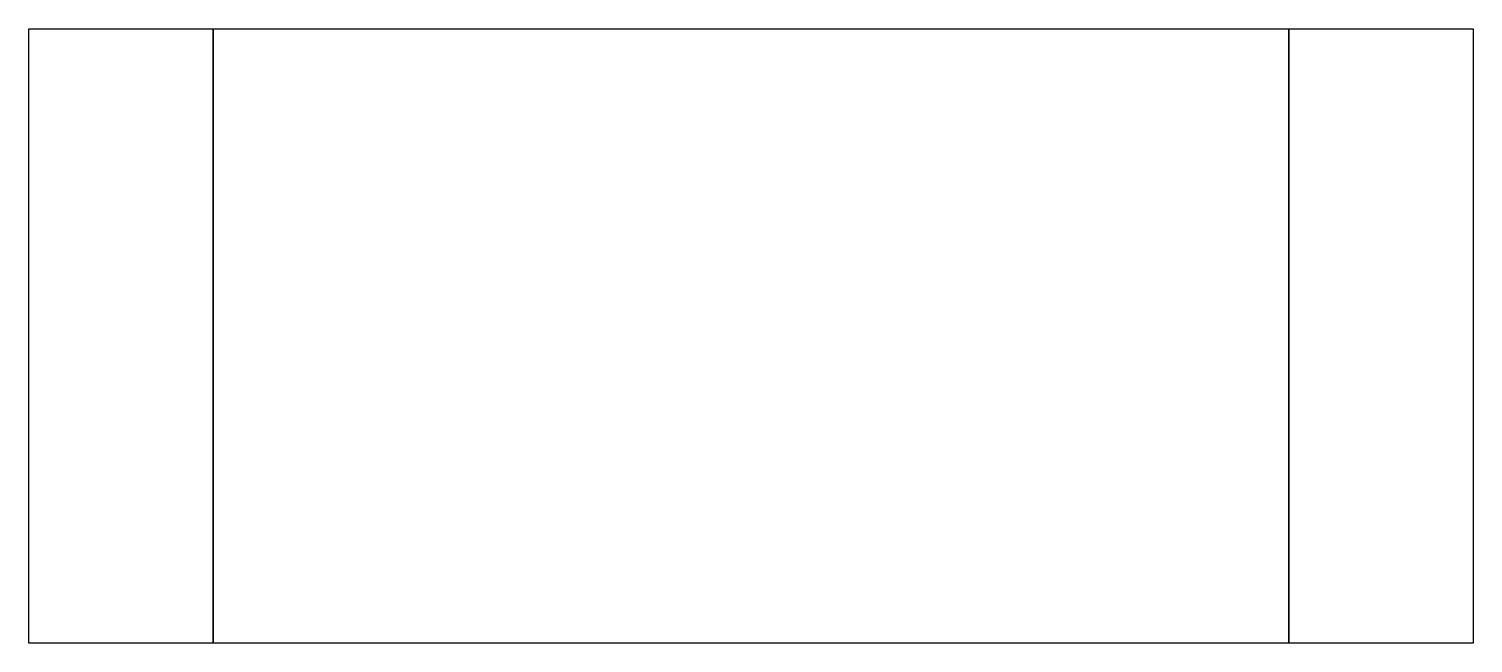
# Model space of a CAD drawing. Extents: x -2.35 to 2.35, y -1 to 1.
import ezdxf

# ---------------------------------------------------------------- set-up
doc = ezdxf.new("R2010")
doc.units = 0
doc.layers.get('0').update_dxf_attribs({"linetype": 'CONTINUOUS'})

msp = doc.modelspace()

# ---------------------------------------------------------------- linework, layer by layer
for points in [[(-2.35, 1), (-1.75, 1), (-1.75, -1), (-2.35, -1)], [(1.75, -1), (-1.75, -1), (-1.75, 1), (1.75, 1)], [(2.35, -1), (1.75, -1), (1.75, 1), (2.35, 1)]]:
    msp.add_lwpolyline(points, close=True)

doc.saveas('drawing.dxf')
